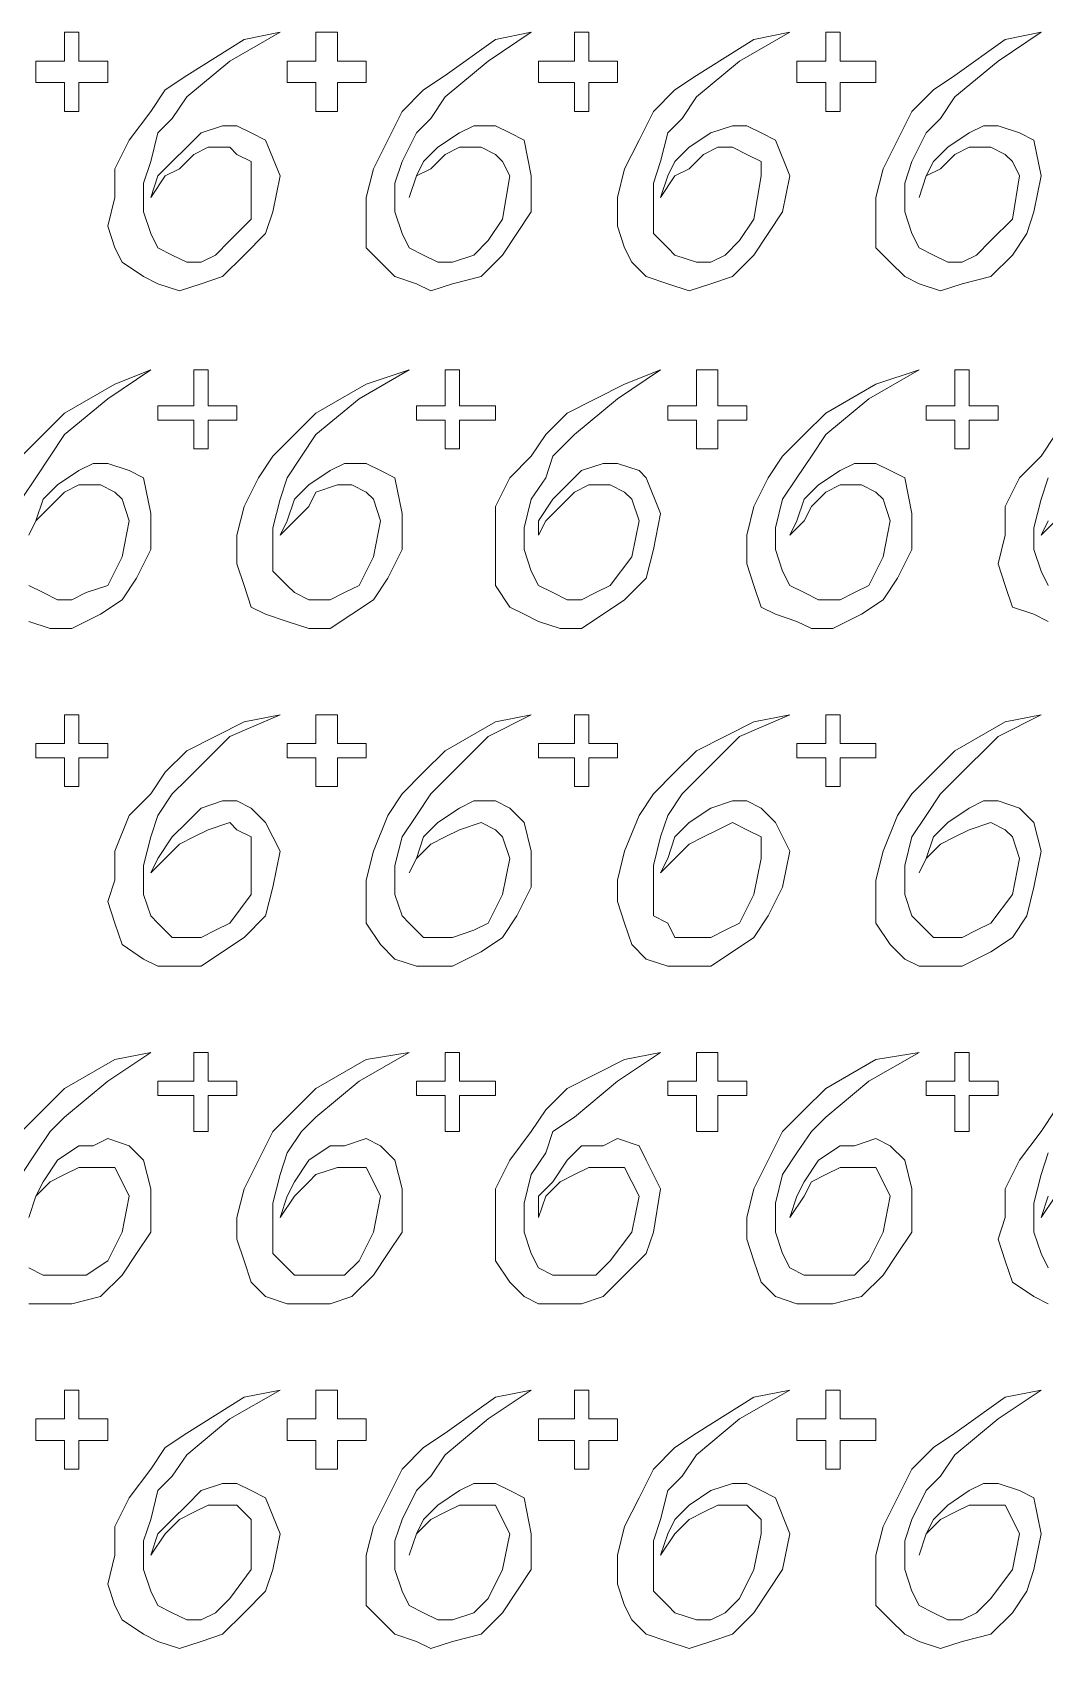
# Model space of a CAD drawing. Extents: x -66030 to 95157, y -13132 to 45879.
# Drawn here: x -2903 to -2352, y 27583 to 28462 of the extents above; entities that cross this region are included whole.
import ezdxf

# ---------------------------------------------------------------- set-up
doc = ezdxf.new("R2010")
doc.units = 0
doc.header["$LTSCALE"] = 100
doc.header["$MEASUREMENT"] = 0
doc.layers.get('0').update_dxf_attribs({"linetype": 'CONTINUOUS'})

msp = doc.modelspace()

# ---------------------------------------------------------------- linework, layer by layer
at = {"lineweight": 0}
for points in [[(-2900.77, 28446.12), (-2892.96, 28446.12), (-2885.15, 28446.12), (-2885.15, 28453.94), (-2885.15, 28461.75), (-2881.24, 28461.75), (-2877.34, 28461.75), (-2877.34, 28453.94), (-2877.34, 28446.12), (-2869.53, 28446.12), (-2861.71, 28446.12), (-2861.71, 28438.31), (-2861.71, 28434.41), (-2869.53, 28434.41), (-2877.34, 28434.41), (-2877.34, 28426.59), (-2877.34, 28418.78), (-2881.24, 28418.78), (-2885.15, 28418.78), (-2885.15, 28426.59), (-2885.15, 28434.41), (-2892.96, 28434.41), (-2900.77, 28434.41), (-2900.77, 28438.31), (-2900.77, 28446.12)], [(-2838.28, 28371.91), (-2830.47, 28383.63), (-2822.65, 28387.53), (-2814.84, 28395.35), (-2807.03, 28399.25), (-2795.31, 28399.25), (-2791.41, 28395.35), (-2783.59, 28391.44), (-2783.59, 28383.63), (-2783.59, 28360.19), (-2795.31, 28348.47), (-2803.12, 28340.66), (-2810.94, 28336.76), (-2818.75, 28336.76), (-2826.56, 28340.66), (-2834.37, 28344.57), (-2838.28, 28352.38), (-2842.18, 28364.1), (-2842.18, 28379.72), (-2838.28, 28391.44), (-2834.37, 28407.06), (-2826.56, 28414.88), (-2818.75, 28426.59), (-2795.31, 28446.12), (-2767.97, 28461.75), (-2787.5, 28457.84), (-2818.75, 28438.31), (-2830.47, 28430.5), (-2838.28, 28418.78), (-2850, 28403.16), (-2857.81, 28387.53), (-2857.81, 28371.91), (-2861.71, 28356.29), (-2857.81, 28344.57), (-2853.9, 28336.76), (-2842.18, 28328.94), (-2834.37, 28325.04), (-2822.65, 28321.13), (-2810.94, 28325.04), (-2799.22, 28328.94), (-2787.5, 28340.66), (-2775.78, 28352.38), (-2771.88, 28364.1), (-2767.97, 28383.63), (-2775.78, 28403.16), (-2783.59, 28407.06), (-2791.41, 28410.97), (-2799.22, 28410.97), (-2810.94, 28407.06), (-2818.75, 28399.25), (-2826.56, 28391.44), (-2834.37, 28383.63), (-2838.28, 28371.91)], [(-2764.06, 28446.12), (-2756.25, 28446.12), (-2748.44, 28446.12), (-2748.44, 28453.94), (-2748.44, 28461.75), (-2744.53, 28461.75), (-2736.72, 28461.75), (-2736.72, 28453.94), (-2736.72, 28446.12), (-2728.91, 28446.12), (-2721.1, 28446.12), (-2721.1, 28438.31), (-2721.1, 28434.41), (-2728.91, 28434.41), (-2736.72, 28434.41), (-2736.72, 28426.59), (-2736.72, 28418.78), (-2744.53, 28418.78), (-2748.44, 28418.78), (-2748.44, 28426.59), (-2748.44, 28434.41), (-2756.25, 28434.41), (-2764.06, 28434.41), (-2764.06, 28438.31), (-2764.06, 28446.12)], [(-2697.66, 28371.91), (-2693.76, 28383.63), (-2685.94, 28387.53), (-2678.13, 28395.35), (-2670.32, 28399.25), (-2658.6, 28399.25), (-2650.79, 28395.35), (-2646.88, 28391.44), (-2642.98, 28383.63), (-2646.88, 28360.19), (-2654.7, 28348.47), (-2662.51, 28340.66), (-2674.23, 28336.76), (-2682.04, 28336.76), (-2689.85, 28340.66), (-2697.66, 28344.57), (-2701.57, 28352.38), (-2705.47, 28364.1), (-2705.47, 28379.72), (-2701.57, 28391.44), (-2693.76, 28407.06), (-2685.94, 28414.88), (-2678.13, 28426.59), (-2654.7, 28446.12), (-2631.26, 28461.75), (-2650.79, 28457.84), (-2678.13, 28438.31), (-2689.85, 28430.5), (-2701.57, 28418.78), (-2709.38, 28403.16), (-2717.19, 28387.53), (-2721.1, 28371.91), (-2721.1, 28356.29), (-2721.1, 28344.57), (-2713.29, 28336.76), (-2705.47, 28328.94), (-2693.76, 28325.04), (-2685.94, 28321.13), (-2674.23, 28325.04), (-2658.6, 28328.94), (-2646.88, 28340.66), (-2639.07, 28352.38), (-2631.26, 28364.1), (-2631.26, 28383.63), (-2635.17, 28403.16), (-2642.98, 28407.06), (-2650.79, 28410.97), (-2662.51, 28410.97), (-2670.32, 28407.06), (-2682.04, 28399.25), (-2689.85, 28391.44), (-2693.76, 28383.63), (-2697.66, 28371.91)], [(-2627.36, 28446.12), (-2615.64, 28446.12), (-2607.83, 28446.12), (-2607.83, 28453.94), (-2607.83, 28461.75), (-2603.92, 28461.75), (-2600.01, 28461.75), (-2600.01, 28453.94), (-2600.01, 28446.12), (-2592.2, 28446.12), (-2584.39, 28446.12), (-2584.39, 28438.31), (-2584.39, 28434.41), (-2592.2, 28434.41), (-2600.01, 28434.41), (-2600.01, 28426.59), (-2600.01, 28418.78), (-2603.92, 28418.78), (-2607.83, 28418.78), (-2607.83, 28426.59), (-2607.83, 28434.41), (-2615.64, 28434.41), (-2627.36, 28434.41), (-2627.36, 28438.31), (-2627.36, 28446.12)], [(-2560.95, 28371.91), (-2553.14, 28383.63), (-2545.33, 28387.53), (-2537.52, 28395.35), (-2529.71, 28399.25), (-2521.89, 28399.25), (-2514.08, 28395.35), (-2506.27, 28391.44), (-2506.27, 28383.63), (-2510.18, 28360.19), (-2517.99, 28348.47), (-2525.8, 28340.66), (-2533.61, 28336.76), (-2541.42, 28336.76), (-2553.14, 28340.66), (-2557.05, 28344.57), (-2564.86, 28352.38), (-2564.86, 28364.1), (-2564.86, 28379.72), (-2560.95, 28391.44), (-2557.05, 28407.06), (-2549.24, 28414.88), (-2541.42, 28426.59), (-2517.99, 28446.12), (-2490.65, 28461.75), (-2510.18, 28457.84), (-2541.42, 28438.31), (-2553.14, 28430.5), (-2564.86, 28418.78), (-2572.67, 28403.16), (-2580.48, 28387.53), (-2584.39, 28371.91), (-2584.39, 28356.29), (-2580.48, 28344.57), (-2576.58, 28336.76), (-2568.77, 28328.94), (-2557.05, 28325.04), (-2545.33, 28321.13), (-2533.61, 28325.04), (-2521.89, 28328.94), (-2510.18, 28340.66), (-2502.36, 28352.38), (-2494.55, 28364.1), (-2490.65, 28383.63), (-2498.46, 28403.16), (-2506.27, 28407.06), (-2514.08, 28410.97), (-2521.89, 28410.97), (-2533.61, 28407.06), (-2545.33, 28399.25), (-2553.14, 28391.44), (-2557.05, 28383.63), (-2560.95, 28371.91)], [(-2486.74, 28446.12), (-2478.93, 28446.12), (-2471.12, 28446.12), (-2471.12, 28453.94), (-2471.12, 28461.75), (-2467.21, 28461.75), (-2463.3, 28461.75), (-2463.3, 28453.94), (-2463.3, 28446.12), (-2451.59, 28446.12), (-2443.77, 28446.12), (-2443.77, 28438.31), (-2443.77, 28434.41), (-2451.59, 28434.41), (-2463.3, 28434.41), (-2463.3, 28426.59), (-2463.3, 28418.78), (-2467.21, 28418.78), (-2471.12, 28418.78), (-2471.12, 28426.59), (-2471.12, 28434.41), (-2478.93, 28434.41), (-2486.74, 28434.41), (-2486.74, 28438.31), (-2486.74, 28446.12)], [(-2420.34, 28371.91), (-2416.43, 28383.63), (-2408.62, 28387.53), (-2400.81, 28395.35), (-2393, 28399.25), (-2381.28, 28399.25), (-2373.47, 28395.35), (-2369.56, 28391.44), (-2365.66, 28383.63), (-2369.56, 28360.19), (-2381.28, 28348.47), (-2389.09, 28340.66), (-2396.9, 28336.76), (-2404.71, 28336.76), (-2412.53, 28340.66), (-2420.34, 28344.57), (-2424.24, 28352.38), (-2428.15, 28364.1), (-2428.15, 28379.72), (-2424.24, 28391.44), (-2416.43, 28407.06), (-2408.62, 28414.88), (-2400.81, 28426.59), (-2377.37, 28446.12), (-2353.94, 28461.75), (-2373.47, 28457.84), (-2400.81, 28438.31), (-2412.53, 28430.5), (-2424.24, 28418.78), (-2432.06, 28403.16), (-2439.87, 28387.53), (-2443.77, 28371.91), (-2443.77, 28356.29), (-2443.77, 28344.57), (-2435.96, 28336.76), (-2428.15, 28328.94), (-2420.34, 28325.04), (-2408.62, 28321.13), (-2396.9, 28325.04), (-2381.28, 28328.94), (-2369.56, 28340.66), (-2361.75, 28352.38), (-2357.84, 28364.1), (-2353.94, 28383.63), (-2357.84, 28403.16), (-2365.66, 28407.06), (-2377.37, 28410.97), (-2385.19, 28410.97), (-2393, 28407.06), (-2404.71, 28399.25), (-2412.53, 28391.44), (-2416.43, 28383.63), (-2420.34, 28371.91)], [(-2834.37, 28258.64), (-2826.56, 28258.64), (-2814.84, 28258.64), (-2814.84, 28266.45), (-2814.84, 28278.17), (-2810.94, 28278.17), (-2807.03, 28278.17), (-2807.03, 28266.45), (-2807.03, 28258.64), (-2799.22, 28258.64), (-2791.41, 28258.64), (-2791.41, 28254.73), (-2791.41, 28250.83), (-2799.22, 28250.83), (-2807.03, 28250.83), (-2807.03, 28243.01), (-2807.03, 28235.2), (-2810.94, 28235.2), (-2814.84, 28235.2), (-2814.84, 28243.01), (-2814.84, 28250.83), (-2826.56, 28250.83), (-2834.37, 28250.83), (-2834.37, 28254.73), (-2834.37, 28258.64)], [(-2767.97, 28188.33), (-2760.16, 28196.14), (-2752.35, 28203.95), (-2748.44, 28211.77), (-2736.72, 28215.67), (-2728.91, 28215.67), (-2721.1, 28211.77), (-2717.19, 28207.86), (-2713.29, 28196.14), (-2717.19, 28176.61), (-2725, 28160.99), (-2732.82, 28157.08), (-2740.63, 28153.18), (-2752.35, 28153.18), (-2760.16, 28157.08), (-2764.06, 28160.99), (-2771.88, 28168.8), (-2771.88, 28180.52), (-2771.88, 28192.24), (-2767.97, 28207.86), (-2764.06, 28219.58), (-2756.25, 28231.3), (-2748.44, 28243.01), (-2725, 28262.54), (-2697.66, 28278.17), (-2721.1, 28270.36), (-2748.44, 28254.73), (-2760.16, 28243.01), (-2771.88, 28231.3), (-2779.69, 28219.58), (-2787.5, 28203.95), (-2791.41, 28188.33), (-2791.41, 28172.71), (-2787.5, 28160.99), (-2783.59, 28149.27), (-2775.78, 28145.36), (-2764.06, 28141.46), (-2752.35, 28137.55), (-2740.63, 28137.55), (-2728.91, 28145.36), (-2717.19, 28153.18), (-2709.38, 28164.89), (-2701.57, 28180.52), (-2701.57, 28200.05), (-2705.47, 28219.58), (-2713.29, 28223.48), (-2721.1, 28227.39), (-2732.82, 28227.39), (-2740.63, 28223.48), (-2752.35, 28215.67), (-2760.16, 28207.86), (-2764.06, 28196.14), (-2767.97, 28188.33)], [(-2693.76, 28258.64), (-2685.94, 28258.64), (-2678.13, 28258.64), (-2678.13, 28266.45), (-2678.13, 28278.17), (-2674.23, 28278.17), (-2670.32, 28278.17), (-2670.32, 28266.45), (-2670.32, 28258.64), (-2662.51, 28258.64), (-2650.79, 28258.64), (-2650.79, 28254.73), (-2650.79, 28250.83), (-2662.51, 28250.83), (-2670.32, 28250.83), (-2670.32, 28243.01), (-2670.32, 28235.2), (-2674.23, 28235.2), (-2678.13, 28235.2), (-2678.13, 28243.01), (-2678.13, 28250.83), (-2685.94, 28250.83), (-2693.76, 28250.83), (-2693.76, 28254.73), (-2693.76, 28258.64)], [(-2627.36, 28188.33), (-2623.45, 28196.14), (-2615.64, 28203.95), (-2607.83, 28211.77), (-2600.01, 28215.67), (-2588.3, 28215.67), (-2580.48, 28211.77), (-2576.58, 28207.86), (-2572.67, 28196.14), (-2576.58, 28176.61), (-2588.3, 28160.99), (-2596.11, 28157.08), (-2603.92, 28153.18), (-2611.73, 28153.18), (-2619.54, 28157.08), (-2627.36, 28160.99), (-2631.26, 28168.8), (-2635.17, 28180.52), (-2635.17, 28192.24), (-2631.26, 28207.86), (-2623.45, 28219.58), (-2619.54, 28231.3), (-2607.83, 28243.01), (-2584.39, 28262.54), (-2560.95, 28278.17), (-2580.48, 28270.36), (-2611.73, 28254.73), (-2623.45, 28243.01), (-2631.26, 28231.3), (-2642.98, 28219.58), (-2650.79, 28203.95), (-2650.79, 28188.33), (-2650.79, 28172.71), (-2650.79, 28160.99), (-2642.98, 28149.27), (-2635.17, 28145.36), (-2627.36, 28141.46), (-2615.64, 28137.55), (-2603.92, 28137.55), (-2592.2, 28145.36), (-2580.48, 28153.18), (-2568.77, 28164.89), (-2564.86, 28180.52), (-2560.95, 28200.05), (-2568.77, 28219.58), (-2572.67, 28223.48), (-2584.39, 28227.39), (-2592.2, 28227.39), (-2603.92, 28223.48), (-2611.73, 28215.67), (-2619.54, 28207.86), (-2627.36, 28196.14), (-2627.36, 28188.33)], [(-2557.05, 28258.64), (-2549.24, 28258.64), (-2541.42, 28258.64), (-2541.42, 28266.45), (-2541.42, 28278.17), (-2533.61, 28278.17), (-2529.71, 28278.17), (-2529.71, 28266.45), (-2529.71, 28258.64), (-2521.89, 28258.64), (-2514.08, 28258.64), (-2514.08, 28254.73), (-2514.08, 28250.83), (-2521.89, 28250.83), (-2529.71, 28250.83), (-2529.71, 28243.01), (-2529.71, 28235.2), (-2533.61, 28235.2), (-2541.42, 28235.2), (-2541.42, 28243.01), (-2541.42, 28250.83), (-2549.24, 28250.83), (-2557.05, 28250.83), (-2557.05, 28254.73), (-2557.05, 28258.64)], [(-2490.65, 28188.33), (-2482.83, 28196.14), (-2478.93, 28203.95), (-2471.12, 28211.77), (-2463.3, 28215.67), (-2451.59, 28215.67), (-2443.77, 28211.77), (-2439.87, 28207.86), (-2435.96, 28196.14), (-2439.87, 28176.61), (-2447.68, 28160.99), (-2455.49, 28157.08), (-2463.3, 28153.18), (-2475.02, 28153.18), (-2482.83, 28157.08), (-2490.65, 28160.99), (-2494.55, 28168.8), (-2498.46, 28180.52), (-2498.46, 28192.24), (-2494.55, 28207.86), (-2486.74, 28219.58), (-2478.93, 28231.3), (-2471.12, 28243.01), (-2447.68, 28262.54), (-2420.34, 28278.17), (-2443.77, 28270.36), (-2471.12, 28254.73), (-2482.83, 28243.01), (-2494.55, 28231.3), (-2502.36, 28219.58), (-2510.18, 28203.95), (-2514.08, 28188.33), (-2514.08, 28172.71), (-2510.18, 28160.99), (-2506.27, 28149.27), (-2498.46, 28145.36), (-2486.74, 28141.46), (-2478.93, 28137.55), (-2467.21, 28137.55), (-2451.59, 28145.36), (-2439.87, 28153.18), (-2432.06, 28164.89), (-2424.24, 28180.52), (-2424.24, 28200.05), (-2428.15, 28219.58), (-2435.96, 28223.48), (-2443.77, 28227.39), (-2455.49, 28227.39), (-2463.3, 28223.48), (-2475.02, 28215.67), (-2482.83, 28207.86), (-2486.74, 28196.14), (-2490.65, 28188.33)], [(-2416.43, 28258.64), (-2408.62, 28258.64), (-2400.81, 28258.64), (-2400.81, 28266.45), (-2400.81, 28278.17), (-2396.9, 28278.17), (-2393, 28278.17), (-2393, 28266.45), (-2393, 28258.64), (-2385.19, 28258.64), (-2377.37, 28258.64), (-2377.37, 28254.73), (-2377.37, 28250.83), (-2385.19, 28250.83), (-2393, 28250.83), (-2393, 28243.01), (-2393, 28235.2), (-2396.9, 28235.2), (-2400.81, 28235.2), (-2400.81, 28243.01), (-2400.81, 28250.83), (-2408.62, 28250.83), (-2416.43, 28250.83), (-2416.43, 28254.73), (-2416.43, 28258.64)], [(-2900.77, 28075.06), (-2892.96, 28075.06), (-2885.15, 28075.06), (-2885.15, 28082.87), (-2885.15, 28090.68), (-2881.24, 28090.68), (-2877.34, 28090.68), (-2877.34, 28082.87), (-2877.34, 28075.06), (-2869.53, 28075.06), (-2861.71, 28075.06), (-2861.71, 28071.15), (-2861.71, 28067.24), (-2869.53, 28067.24), (-2877.34, 28067.24), (-2877.34, 28059.43), (-2877.34, 28051.62), (-2881.24, 28051.62), (-2885.15, 28051.62), (-2885.15, 28059.43), (-2885.15, 28067.24), (-2892.96, 28067.24), (-2900.77, 28067.24), (-2900.77, 28071.15), (-2900.77, 28075.06)], [(-2838.28, 28004.75), (-2830.47, 28012.56), (-2822.65, 28020.37), (-2814.84, 28024.28), (-2807.03, 28028.19), (-2795.31, 28032.09), (-2791.41, 28028.19), (-2783.59, 28024.28), (-2783.59, 28012.56), (-2783.59, 27993.03), (-2795.31, 27977.41), (-2803.12, 27973.5), (-2810.94, 27969.6), (-2818.75, 27969.6), (-2826.56, 27969.6), (-2834.37, 27977.41), (-2838.28, 27981.31), (-2842.18, 27993.03), (-2842.18, 28008.66), (-2838.28, 28024.28), (-2834.37, 28036), (-2826.56, 28047.72), (-2818.75, 28055.53), (-2795.31, 28078.96), (-2767.97, 28090.68), (-2787.5, 28086.77), (-2818.75, 28071.15), (-2830.47, 28059.43), (-2838.28, 28047.72), (-2850, 28036), (-2857.81, 28016.47), (-2857.81, 28000.84), (-2861.71, 27989.13), (-2857.81, 27977.41), (-2853.9, 27965.69), (-2842.18, 27957.88), (-2834.37, 27953.97), (-2822.65, 27953.97), (-2810.94, 27953.97), (-2799.22, 27961.78), (-2787.5, 27969.6), (-2775.78, 27981.31), (-2771.88, 27996.94), (-2767.97, 28016.47), (-2775.78, 28032.09), (-2783.59, 28039.9), (-2791.41, 28043.81), (-2799.22, 28043.81), (-2810.94, 28039.9), (-2818.75, 28032.09), (-2826.56, 28024.28), (-2834.37, 28012.56), (-2838.28, 28004.75)], [(-2764.06, 28075.06), (-2756.25, 28075.06), (-2748.44, 28075.06), (-2748.44, 28082.87), (-2748.44, 28090.68), (-2744.53, 28090.68), (-2736.72, 28090.68), (-2736.72, 28082.87), (-2736.72, 28075.06), (-2728.91, 28075.06), (-2721.1, 28075.06), (-2721.1, 28071.15), (-2721.1, 28067.24), (-2728.91, 28067.24), (-2736.72, 28067.24), (-2736.72, 28059.43), (-2736.72, 28051.62), (-2744.53, 28051.62), (-2748.44, 28051.62), (-2748.44, 28059.43), (-2748.44, 28067.24), (-2756.25, 28067.24), (-2764.06, 28067.24), (-2764.06, 28071.15), (-2764.06, 28075.06)], [(-2697.66, 28004.75), (-2693.76, 28012.56), (-2685.94, 28020.37), (-2678.13, 28024.28), (-2670.32, 28028.19), (-2658.6, 28032.09), (-2650.79, 28028.19), (-2646.88, 28024.28), (-2642.98, 28012.56), (-2646.88, 27993.03), (-2654.7, 27977.41), (-2662.51, 27973.5), (-2674.23, 27969.6), (-2682.04, 27969.6), (-2689.85, 27969.6), (-2697.66, 27977.41), (-2701.57, 27981.31), (-2705.47, 27993.03), (-2705.47, 28008.66), (-2701.57, 28024.28), (-2693.76, 28036), (-2685.94, 28047.72), (-2678.13, 28055.53), (-2654.7, 28078.96), (-2631.26, 28090.68), (-2650.79, 28086.77), (-2678.13, 28071.15), (-2689.85, 28059.43), (-2701.57, 28047.72), (-2709.38, 28036), (-2717.19, 28016.47), (-2721.1, 28000.84), (-2721.1, 27989.13), (-2721.1, 27977.41), (-2713.29, 27965.69), (-2705.47, 27957.88), (-2693.76, 27953.97), (-2685.94, 27953.97), (-2674.23, 27953.97), (-2658.6, 27961.78), (-2646.88, 27969.6), (-2639.07, 27981.31), (-2631.26, 27996.94), (-2631.26, 28016.47), (-2635.17, 28032.09), (-2642.98, 28039.9), (-2650.79, 28043.81), (-2662.51, 28043.81), (-2670.32, 28039.9), (-2682.04, 28032.09), (-2689.85, 28024.28), (-2693.76, 28012.56), (-2697.66, 28004.75)], [(-2627.36, 28075.06), (-2615.64, 28075.06), (-2607.83, 28075.06), (-2607.83, 28082.87), (-2607.83, 28090.68), (-2603.92, 28090.68), (-2600.01, 28090.68), (-2600.01, 28082.87), (-2600.01, 28075.06), (-2592.2, 28075.06), (-2584.39, 28075.06), (-2584.39, 28071.15), (-2584.39, 28067.24), (-2592.2, 28067.24), (-2600.01, 28067.24), (-2600.01, 28059.43), (-2600.01, 28051.62), (-2603.92, 28051.62), (-2607.83, 28051.62), (-2607.83, 28059.43), (-2607.83, 28067.24), (-2615.64, 28067.24), (-2627.36, 28067.24), (-2627.36, 28071.15), (-2627.36, 28075.06)], [(-2560.95, 28004.75), (-2553.14, 28012.56), (-2545.33, 28020.37), (-2537.52, 28024.28), (-2529.71, 28028.19), (-2521.89, 28032.09), (-2514.08, 28028.19), (-2506.27, 28024.28), (-2506.27, 28012.56), (-2510.18, 27993.03), (-2517.99, 27977.41), (-2525.8, 27973.5), (-2533.61, 27969.6), (-2541.42, 27969.6), (-2553.14, 27969.6), (-2557.05, 27977.41), (-2564.86, 27981.31), (-2564.86, 27993.03), (-2564.86, 28008.66), (-2560.95, 28024.28), (-2557.05, 28036), (-2549.24, 28047.72), (-2541.42, 28055.53), (-2517.99, 28078.96), (-2490.65, 28090.68), (-2510.18, 28086.77), (-2541.42, 28071.15), (-2553.14, 28059.43), (-2564.86, 28047.72), (-2572.67, 28036), (-2580.48, 28016.47), (-2584.39, 28000.84), (-2584.39, 27989.13), (-2580.48, 27977.41), (-2576.58, 27965.69), (-2568.77, 27957.88), (-2557.05, 27953.97), (-2545.33, 27953.97), (-2533.61, 27953.97), (-2521.89, 27961.78), (-2510.18, 27969.6), (-2502.36, 27981.31), (-2494.55, 27996.94), (-2490.65, 28016.47), (-2498.46, 28032.09), (-2506.27, 28039.9), (-2514.08, 28043.81), (-2521.89, 28043.81), (-2533.61, 28039.9), (-2545.33, 28032.09), (-2553.14, 28024.28), (-2557.05, 28012.56), (-2560.95, 28004.75)], [(-2486.74, 28075.06), (-2478.93, 28075.06), (-2471.12, 28075.06), (-2471.12, 28082.87), (-2471.12, 28090.68), (-2467.21, 28090.68), (-2463.3, 28090.68), (-2463.3, 28082.87), (-2463.3, 28075.06), (-2451.59, 28075.06), (-2443.77, 28075.06), (-2443.77, 28071.15), (-2443.77, 28067.24), (-2451.59, 28067.24), (-2463.3, 28067.24), (-2463.3, 28059.43), (-2463.3, 28051.62), (-2467.21, 28051.62), (-2471.12, 28051.62), (-2471.12, 28059.43), (-2471.12, 28067.24), (-2478.93, 28067.24), (-2486.74, 28067.24), (-2486.74, 28071.15), (-2486.74, 28075.06)], [(-2420.34, 28004.75), (-2416.43, 28012.56), (-2408.62, 28020.37), (-2400.81, 28024.28), (-2393, 28028.19), (-2381.28, 28032.09), (-2373.47, 28028.19), (-2369.56, 28024.28), (-2365.66, 28012.56), (-2369.56, 27993.03), (-2381.28, 27977.41), (-2389.09, 27973.5), (-2396.9, 27969.6), (-2404.71, 27969.6), (-2412.53, 27969.6), (-2420.34, 27977.41), (-2424.24, 27981.31), (-2428.15, 27993.03), (-2428.15, 28008.66), (-2424.24, 28024.28), (-2416.43, 28036), (-2408.62, 28047.72), (-2400.81, 28055.53), (-2377.37, 28078.96), (-2353.94, 28090.68), (-2373.47, 28086.77), (-2400.81, 28071.15), (-2412.53, 28059.43), (-2424.24, 28047.72), (-2432.06, 28036), (-2439.87, 28016.47), (-2443.77, 28000.84), (-2443.77, 27989.13), (-2443.77, 27977.41), (-2435.96, 27965.69), (-2428.15, 27957.88), (-2420.34, 27953.97), (-2408.62, 27953.97), (-2396.9, 27953.97), (-2381.28, 27961.78), (-2369.56, 27969.6), (-2361.75, 27981.31), (-2357.84, 27996.94), (-2353.94, 28016.47), (-2357.84, 28032.09), (-2365.66, 28039.9), (-2377.37, 28043.81), (-2385.19, 28043.81), (-2393, 28039.9), (-2404.71, 28032.09), (-2412.53, 28024.28), (-2416.43, 28012.56), (-2420.34, 28004.75)], [(-2834.37, 27891.48), (-2826.56, 27891.48), (-2814.84, 27891.48), (-2814.84, 27899.29), (-2814.84, 27907.1), (-2810.94, 27907.1), (-2807.03, 27907.1), (-2807.03, 27899.29), (-2807.03, 27891.48), (-2799.22, 27891.48), (-2791.41, 27891.48), (-2791.41, 27887.57), (-2791.41, 27883.66), (-2799.22, 27883.66), (-2807.03, 27883.66), (-2807.03, 27875.85), (-2807.03, 27864.13), (-2810.94, 27864.13), (-2814.84, 27864.13), (-2814.84, 27875.85), (-2814.84, 27883.66), (-2826.56, 27883.66), (-2834.37, 27883.66), (-2834.37, 27887.57), (-2834.37, 27891.48)], [(-2767.97, 27817.26), (-2760.16, 27828.98), (-2752.35, 27836.79), (-2748.44, 27840.7), (-2736.72, 27844.6), (-2728.91, 27844.6), (-2721.1, 27844.6), (-2717.19, 27836.79), (-2713.29, 27828.98), (-2717.19, 27809.45), (-2725, 27793.83), (-2732.82, 27786.02), (-2740.63, 27786.02), (-2752.35, 27786.02), (-2760.16, 27786.02), (-2764.06, 27789.92), (-2771.88, 27797.73), (-2771.88, 27809.45), (-2771.88, 27825.08), (-2767.97, 27840.7), (-2764.06, 27852.42), (-2756.25, 27864.13), (-2748.44, 27871.95), (-2725, 27891.48), (-2697.66, 27907.1), (-2721.1, 27903.19), (-2748.44, 27887.57), (-2760.16, 27875.85), (-2771.88, 27864.13), (-2779.69, 27848.51), (-2787.5, 27832.89), (-2791.41, 27817.26), (-2791.41, 27805.55), (-2787.5, 27793.83), (-2783.59, 27782.11), (-2775.78, 27774.3), (-2764.06, 27770.39), (-2752.35, 27770.39), (-2740.63, 27770.39), (-2728.91, 27774.3), (-2717.19, 27786.02), (-2709.38, 27797.73), (-2701.57, 27809.45), (-2701.57, 27832.89), (-2705.47, 27848.51), (-2713.29, 27856.32), (-2721.1, 27860.23), (-2732.82, 27856.32), (-2740.63, 27856.32), (-2752.35, 27848.51), (-2760.16, 27836.79), (-2764.06, 27828.98), (-2767.97, 27817.26)], [(-2693.76, 27891.48), (-2685.94, 27891.48), (-2678.13, 27891.48), (-2678.13, 27899.29), (-2678.13, 27907.1), (-2674.23, 27907.1), (-2670.32, 27907.1), (-2670.32, 27899.29), (-2670.32, 27891.48), (-2662.51, 27891.48), (-2650.79, 27891.48), (-2650.79, 27887.57), (-2650.79, 27883.66), (-2662.51, 27883.66), (-2670.32, 27883.66), (-2670.32, 27875.85), (-2670.32, 27864.13), (-2674.23, 27864.13), (-2678.13, 27864.13), (-2678.13, 27875.85), (-2678.13, 27883.66), (-2685.94, 27883.66), (-2693.76, 27883.66), (-2693.76, 27887.57), (-2693.76, 27891.48)], [(-2627.36, 27817.26), (-2623.45, 27828.98), (-2615.64, 27836.79), (-2607.83, 27840.7), (-2600.01, 27844.6), (-2588.3, 27844.6), (-2580.48, 27844.6), (-2576.58, 27836.79), (-2572.67, 27828.98), (-2576.58, 27809.45), (-2588.3, 27793.83), (-2596.11, 27786.02), (-2603.92, 27786.02), (-2611.73, 27786.02), (-2619.54, 27786.02), (-2627.36, 27789.92), (-2631.26, 27797.73), (-2635.17, 27809.45), (-2635.17, 27825.08), (-2631.26, 27840.7), (-2623.45, 27852.42), (-2619.54, 27864.13), (-2607.83, 27871.95), (-2584.39, 27891.48), (-2560.95, 27907.1), (-2580.48, 27903.19), (-2611.73, 27887.57), (-2623.45, 27875.85), (-2631.26, 27864.13), (-2642.98, 27848.51), (-2650.79, 27832.89), (-2650.79, 27817.26), (-2650.79, 27805.55), (-2650.79, 27793.83), (-2642.98, 27782.11), (-2635.17, 27774.3), (-2627.36, 27770.39), (-2615.64, 27770.39), (-2603.92, 27770.39), (-2592.2, 27774.3), (-2580.48, 27786.02), (-2568.77, 27797.73), (-2564.86, 27809.45), (-2560.95, 27832.89), (-2568.77, 27848.51), (-2572.67, 27856.32), (-2584.39, 27860.23), (-2592.2, 27856.32), (-2603.92, 27856.32), (-2611.73, 27848.51), (-2619.54, 27836.79), (-2627.36, 27828.98), (-2627.36, 27817.26)], [(-2557.05, 27891.48), (-2549.24, 27891.48), (-2541.42, 27891.48), (-2541.42, 27899.29), (-2541.42, 27907.1), (-2533.61, 27907.1), (-2529.71, 27907.1), (-2529.71, 27899.29), (-2529.71, 27891.48), (-2521.89, 27891.48), (-2514.08, 27891.48), (-2514.08, 27887.57), (-2514.08, 27883.66), (-2521.89, 27883.66), (-2529.71, 27883.66), (-2529.71, 27875.85), (-2529.71, 27864.13), (-2533.61, 27864.13), (-2541.42, 27864.13), (-2541.42, 27875.85), (-2541.42, 27883.66), (-2549.24, 27883.66), (-2557.05, 27883.66), (-2557.05, 27887.57), (-2557.05, 27891.48)], [(-2490.65, 27817.26), (-2482.83, 27828.98), (-2478.93, 27836.79), (-2471.12, 27840.7), (-2463.3, 27844.6), (-2451.59, 27844.6), (-2443.77, 27844.6), (-2439.87, 27836.79), (-2435.96, 27828.98), (-2439.87, 27809.45), (-2447.68, 27793.83), (-2455.49, 27786.02), (-2463.3, 27786.02), (-2475.02, 27786.02), (-2482.83, 27786.02), (-2490.65, 27789.92), (-2494.55, 27797.73), (-2498.46, 27809.45), (-2498.46, 27825.08), (-2494.55, 27840.7), (-2486.74, 27852.42), (-2478.93, 27864.13), (-2471.12, 27871.95), (-2447.68, 27891.48), (-2420.34, 27907.1), (-2443.77, 27903.19), (-2471.12, 27887.57), (-2482.83, 27875.85), (-2494.55, 27864.13), (-2502.36, 27848.51), (-2510.18, 27832.89), (-2514.08, 27817.26), (-2514.08, 27805.55), (-2510.18, 27793.83), (-2506.27, 27782.11), (-2498.46, 27774.3), (-2486.74, 27770.39), (-2478.93, 27770.39), (-2467.21, 27770.39), (-2451.59, 27774.3), (-2439.87, 27786.02), (-2432.06, 27797.73), (-2424.24, 27809.45), (-2424.24, 27832.89), (-2428.15, 27848.51), (-2435.96, 27856.32), (-2443.77, 27860.23), (-2455.49, 27856.32), (-2463.3, 27856.32), (-2475.02, 27848.51), (-2482.83, 27836.79), (-2486.74, 27828.98), (-2490.65, 27817.26)], [(-2416.43, 27891.48), (-2408.62, 27891.48), (-2400.81, 27891.48), (-2400.81, 27899.29), (-2400.81, 27907.1), (-2396.9, 27907.1), (-2393, 27907.1), (-2393, 27899.29), (-2393, 27891.48), (-2385.19, 27891.48), (-2377.37, 27891.48), (-2377.37, 27887.57), (-2377.37, 27883.66), (-2385.19, 27883.66), (-2393, 27883.66), (-2393, 27875.85), (-2393, 27864.13), (-2396.9, 27864.13), (-2400.81, 27864.13), (-2400.81, 27875.85), (-2400.81, 27883.66), (-2408.62, 27883.66), (-2416.43, 27883.66), (-2416.43, 27887.57), (-2416.43, 27891.48)], [(-2900.77, 27707.9), (-2892.96, 27707.9), (-2885.15, 27707.9), (-2885.15, 27715.71), (-2885.15, 27723.52), (-2881.24, 27723.52), (-2877.34, 27723.52), (-2877.34, 27715.71), (-2877.34, 27707.9), (-2869.53, 27707.9), (-2861.71, 27707.9), (-2861.71, 27703.99), (-2861.71, 27696.18), (-2869.53, 27696.18), (-2877.34, 27696.18), (-2877.34, 27688.37), (-2877.34, 27680.55), (-2881.24, 27680.55), (-2885.15, 27680.55), (-2885.15, 27688.37), (-2885.15, 27696.18), (-2892.96, 27696.18), (-2900.77, 27696.18), (-2900.77, 27703.99), (-2900.77, 27707.9)], [(-2838.28, 27633.68), (-2830.47, 27645.4), (-2822.65, 27653.21), (-2814.84, 27657.12), (-2807.03, 27661.02), (-2795.31, 27661.02), (-2791.41, 27661.02), (-2783.59, 27653.21), (-2783.59, 27645.4), (-2783.59, 27625.87), (-2795.31, 27610.25), (-2803.12, 27602.43), (-2810.94, 27598.53), (-2818.75, 27598.53), (-2826.56, 27602.43), (-2834.37, 27606.34), (-2838.28, 27614.15), (-2842.18, 27625.87), (-2842.18, 27641.49), (-2838.28, 27653.21), (-2834.37, 27668.84), (-2826.56, 27676.65), (-2818.75, 27688.37), (-2795.31, 27707.9), (-2767.97, 27723.52), (-2787.5, 27719.61), (-2818.75, 27700.08), (-2830.47, 27692.27), (-2838.28, 27680.55), (-2850, 27664.93), (-2857.81, 27649.31), (-2857.81, 27633.68), (-2861.71, 27618.06), (-2857.81, 27606.34), (-2853.9, 27598.53), (-2842.18, 27590.72), (-2834.37, 27586.81), (-2822.65, 27582.91), (-2810.94, 27586.81), (-2799.22, 27590.72), (-2787.5, 27602.43), (-2775.78, 27614.15), (-2771.88, 27625.87), (-2767.97, 27645.4), (-2775.78, 27664.93), (-2783.59, 27668.84), (-2791.41, 27672.74), (-2799.22, 27672.74), (-2810.94, 27668.84), (-2818.75, 27661.02), (-2826.56, 27653.21), (-2834.37, 27645.4), (-2838.28, 27633.68)], [(-2764.06, 27707.9), (-2756.25, 27707.9), (-2748.44, 27707.9), (-2748.44, 27715.71), (-2748.44, 27723.52), (-2744.53, 27723.52), (-2736.72, 27723.52), (-2736.72, 27715.71), (-2736.72, 27707.9), (-2728.91, 27707.9), (-2721.1, 27707.9), (-2721.1, 27703.99), (-2721.1, 27696.18), (-2728.91, 27696.18), (-2736.72, 27696.18), (-2736.72, 27688.37), (-2736.72, 27680.55), (-2744.53, 27680.55), (-2748.44, 27680.55), (-2748.44, 27688.37), (-2748.44, 27696.18), (-2756.25, 27696.18), (-2764.06, 27696.18), (-2764.06, 27703.99), (-2764.06, 27707.9)], [(-2697.66, 27633.68), (-2693.76, 27645.4), (-2685.94, 27653.21), (-2678.13, 27657.12), (-2670.32, 27661.02), (-2658.6, 27661.02), (-2650.79, 27661.02), (-2646.88, 27653.21), (-2642.98, 27645.4), (-2646.88, 27625.87), (-2654.7, 27610.25), (-2662.51, 27602.43), (-2674.23, 27598.53), (-2682.04, 27598.53), (-2689.85, 27602.43), (-2697.66, 27606.34), (-2701.57, 27614.15), (-2705.47, 27625.87), (-2705.47, 27641.49), (-2701.57, 27653.21), (-2693.76, 27668.84), (-2685.94, 27676.65), (-2678.13, 27688.37), (-2654.7, 27707.9), (-2631.26, 27723.52), (-2650.79, 27719.61), (-2678.13, 27700.08), (-2689.85, 27692.27), (-2701.57, 27680.55), (-2709.38, 27664.93), (-2717.19, 27649.31), (-2721.1, 27633.68), (-2721.1, 27618.06), (-2721.1, 27606.34), (-2713.29, 27598.53), (-2705.47, 27590.72), (-2693.76, 27586.81), (-2685.94, 27582.91), (-2674.23, 27586.81), (-2658.6, 27590.72), (-2646.88, 27602.43), (-2639.07, 27614.15), (-2631.26, 27625.87), (-2631.26, 27645.4), (-2635.17, 27664.93), (-2642.98, 27668.84), (-2650.79, 27672.74), (-2662.51, 27672.74), (-2670.32, 27668.84), (-2682.04, 27661.02), (-2689.85, 27653.21), (-2693.76, 27645.4), (-2697.66, 27633.68)], [(-2627.36, 27707.9), (-2615.64, 27707.9), (-2607.83, 27707.9), (-2607.83, 27715.71), (-2607.83, 27723.52), (-2603.92, 27723.52), (-2600.01, 27723.52), (-2600.01, 27715.71), (-2600.01, 27707.9), (-2592.2, 27707.9), (-2584.39, 27707.9), (-2584.39, 27703.99), (-2584.39, 27696.18), (-2592.2, 27696.18), (-2600.01, 27696.18), (-2600.01, 27688.37), (-2600.01, 27680.55), (-2603.92, 27680.55), (-2607.83, 27680.55), (-2607.83, 27688.37), (-2607.83, 27696.18), (-2615.64, 27696.18), (-2627.36, 27696.18), (-2627.36, 27703.99), (-2627.36, 27707.9)], [(-2560.95, 27633.68), (-2553.14, 27645.4), (-2545.33, 27653.21), (-2537.52, 27657.12), (-2529.71, 27661.02), (-2521.89, 27661.02), (-2514.08, 27661.02), (-2506.27, 27653.21), (-2506.27, 27645.4), (-2510.18, 27625.87), (-2517.99, 27610.25), (-2525.8, 27602.43), (-2533.61, 27598.53), (-2541.42, 27598.53), (-2553.14, 27602.43), (-2557.05, 27606.34), (-2564.86, 27614.15), (-2564.86, 27625.87), (-2564.86, 27641.49), (-2560.95, 27653.21), (-2557.05, 27668.84), (-2549.24, 27676.65), (-2541.42, 27688.37), (-2517.99, 27707.9), (-2490.65, 27723.52), (-2510.18, 27719.61), (-2541.42, 27700.08), (-2553.14, 27692.27), (-2564.86, 27680.55), (-2572.67, 27664.93), (-2580.48, 27649.31), (-2584.39, 27633.68), (-2584.39, 27618.06), (-2580.48, 27606.34), (-2576.58, 27598.53), (-2568.77, 27590.72), (-2557.05, 27586.81), (-2545.33, 27582.91), (-2533.61, 27586.81), (-2521.89, 27590.72), (-2510.18, 27602.43), (-2502.36, 27614.15), (-2494.55, 27625.87), (-2490.65, 27645.4), (-2498.46, 27664.93), (-2506.27, 27668.84), (-2514.08, 27672.74), (-2521.89, 27672.74), (-2533.61, 27668.84), (-2545.33, 27661.02), (-2553.14, 27653.21), (-2557.05, 27645.4), (-2560.95, 27633.68)], [(-2486.74, 27707.9), (-2478.93, 27707.9), (-2471.12, 27707.9), (-2471.12, 27715.71), (-2471.12, 27723.52), (-2467.21, 27723.52), (-2463.3, 27723.52), (-2463.3, 27715.71), (-2463.3, 27707.9), (-2451.59, 27707.9), (-2443.77, 27707.9), (-2443.77, 27703.99), (-2443.77, 27696.18), (-2451.59, 27696.18), (-2463.3, 27696.18), (-2463.3, 27688.37), (-2463.3, 27680.55), (-2467.21, 27680.55), (-2471.12, 27680.55), (-2471.12, 27688.37), (-2471.12, 27696.18), (-2478.93, 27696.18), (-2486.74, 27696.18), (-2486.74, 27703.99), (-2486.74, 27707.9)], [(-2420.34, 27633.68), (-2416.43, 27645.4), (-2408.62, 27653.21), (-2400.81, 27657.12), (-2393, 27661.02), (-2381.28, 27661.02), (-2373.47, 27661.02), (-2369.56, 27653.21), (-2365.66, 27645.4), (-2369.56, 27625.87), (-2381.28, 27610.25), (-2389.09, 27602.43), (-2396.9, 27598.53), (-2404.71, 27598.53), (-2412.53, 27602.43), (-2420.34, 27606.34), (-2424.24, 27614.15), (-2428.15, 27625.87), (-2428.15, 27641.49), (-2424.24, 27653.21), (-2416.43, 27668.84), (-2408.62, 27676.65), (-2400.81, 27688.37), (-2377.37, 27707.9), (-2353.94, 27723.52), (-2373.47, 27719.61), (-2400.81, 27700.08), (-2412.53, 27692.27), (-2424.24, 27680.55), (-2432.06, 27664.93), (-2439.87, 27649.31), (-2443.77, 27633.68), (-2443.77, 27618.06), (-2443.77, 27606.34), (-2435.96, 27598.53), (-2428.15, 27590.72), (-2420.34, 27586.81), (-2408.62, 27582.91), (-2396.9, 27586.81), (-2381.28, 27590.72), (-2369.56, 27602.43), (-2361.75, 27614.15), (-2357.84, 27625.87), (-2353.94, 27645.4), (-2357.84, 27664.93), (-2365.66, 27668.84), (-2377.37, 27672.74), (-2385.19, 27672.74), (-2393, 27668.84), (-2404.71, 27661.02), (-2412.53, 27653.21), (-2416.43, 27645.4), (-2420.34, 27633.68)]]:
    msp.add_lwpolyline(points, close=True, dxfattribs=at)
for points in [[(-2908.58, 28207.86), (-2900.77, 28219.58), (-2892.96, 28231.3), (-2885.15, 28243.01), (-2861.71, 28262.54), (-2838.28, 28278.17), (-2857.81, 28270.36), (-2885.15, 28254.73), (-2896.87, 28243.01), (-2908.58, 28231.3)], [(-2346.13, 28243.01), (-2353.94, 28231.3), (-2365.66, 28219.58), (-2373.47, 28203.95), (-2373.47, 28188.33), (-2377.37, 28172.71), (-2373.47, 28160.99), (-2369.56, 28149.27), (-2357.84, 28145.36), (-2350.03, 28141.46)], [(-2904.68, 28141.46), (-2892.96, 28137.55), (-2881.24, 28137.55), (-2865.62, 28145.36), (-2853.9, 28153.18), (-2846.09, 28164.89), (-2838.28, 28180.52), (-2838.28, 28200.05), (-2842.18, 28219.58), (-2850, 28223.48), (-2861.71, 28227.39), (-2869.53, 28227.39), (-2877.34, 28223.48), (-2889.05, 28215.67), (-2896.87, 28207.86), (-2900.77, 28196.14), (-2904.68, 28188.33)], [(-2904.68, 28188.33), (-2900.77, 28196.14), (-2892.96, 28203.95), (-2885.15, 28211.77), (-2877.34, 28215.67), (-2865.62, 28215.67), (-2857.81, 28211.77), (-2853.9, 28207.86), (-2850, 28196.14), (-2853.9, 28176.61), (-2861.71, 28160.99), (-2873.43, 28157.08), (-2881.24, 28153.18), (-2889.05, 28153.18), (-2896.87, 28157.08), (-2904.68, 28160.99)], [(-2350.03, 28160.99), (-2353.94, 28168.8), (-2357.84, 28180.52), (-2357.84, 28192.24), (-2353.94, 28207.86), (-2350.03, 28219.58)], [(-2350.03, 28196.14), (-2353.94, 28188.33), (-2353.94, 28188.33), (-2346.13, 28196.14)], [(-2908.58, 27840.7), (-2900.77, 27852.42), (-2892.96, 27864.13), (-2885.15, 27871.95), (-2861.71, 27891.48), (-2838.28, 27907.1), (-2857.81, 27903.19), (-2885.15, 27887.57), (-2896.87, 27875.85), (-2908.58, 27864.13)], [(-2346.13, 27875.85), (-2353.94, 27864.13), (-2365.66, 27848.51), (-2373.47, 27832.89), (-2373.47, 27817.26), (-2377.37, 27805.55), (-2373.47, 27793.83), (-2369.56, 27782.11), (-2357.84, 27774.3), (-2350.03, 27770.39)], [(-2904.68, 27770.39), (-2892.96, 27770.39), (-2881.24, 27770.39), (-2865.62, 27774.3), (-2853.9, 27786.02), (-2846.09, 27797.73), (-2838.28, 27809.45), (-2838.28, 27832.89), (-2842.18, 27848.51), (-2850, 27856.32), (-2861.71, 27860.23), (-2869.53, 27856.32), (-2877.34, 27856.32), (-2889.05, 27848.51), (-2896.87, 27836.79), (-2900.77, 27828.98), (-2904.68, 27817.26)], [(-2350.03, 27789.92), (-2353.94, 27797.73), (-2357.84, 27809.45), (-2357.84, 27825.08), (-2353.94, 27840.7), (-2350.03, 27852.42)], [(-2904.68, 27817.26), (-2900.77, 27828.98), (-2892.96, 27836.79), (-2885.15, 27840.7), (-2877.34, 27844.6), (-2865.62, 27844.6), (-2857.81, 27844.6), (-2853.9, 27836.79), (-2850, 27828.98), (-2853.9, 27809.45), (-2861.71, 27793.83), (-2873.43, 27786.02), (-2881.24, 27786.02), (-2889.05, 27786.02), (-2896.87, 27786.02), (-2904.68, 27789.92)], [(-2350.03, 27828.98), (-2353.94, 27817.26), (-2353.94, 27817.26), (-2346.13, 27828.98)]]:
    msp.add_lwpolyline(points, dxfattribs=at)

doc.saveas('drawing.dxf')
